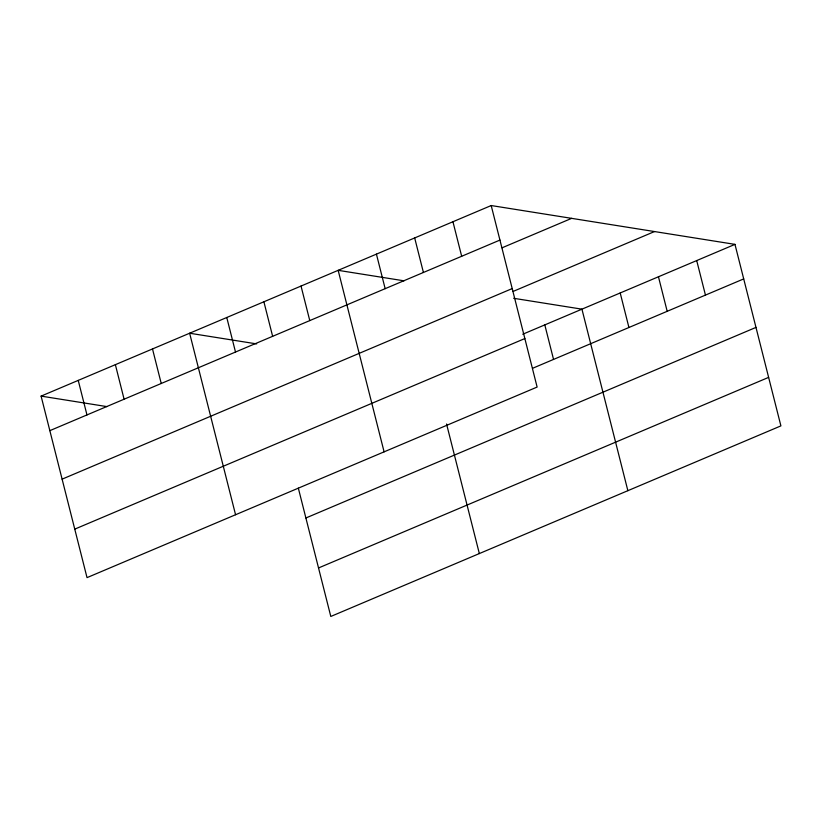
<?xml version="1.0" encoding="UTF-8"?>
<svg xmlns="http://www.w3.org/2000/svg" width="822" height="822" viewBox="0 0 822 822"><rect width="100%" height="100%" fill="white"/><g stroke="black" fill="none" stroke-linecap="round" stroke-linejoin="round"><path stroke-width="1.23" d="M491.196 205.541L537.126 387.059L87.029 577.63L41.1 396.112L491.196 205.541L734.971 244.37L780.9 425.888L330.804 616.459L298.335 488.134M49.834 430.656L499.94 240.075M502.078 247.802L571.639 218.354M62.112 479.154L512.209 288.573M513.082 291.44L654.528 231.547M522.751 334.225L734.971 244.37M74.761 529.132L524.857 338.551M532.656 368.266L743.705 278.905M305.887 517.983L755.983 327.403M318.525 567.961L768.621 377.38M403.982 280.816L338.161 270.335L384.1 451.853M513.678 298.294L581.935 309.164L627.864 490.683M256.67 343.904L189.635 333.229L235.565 514.747M41.1 396.112L106.922 406.602M696.707 260.564L705.451 295.098M658.453 276.767L667.187 311.302M620.199 292.961L628.933 327.495M544.801 324.885L553.545 359.42M452.943 221.735L461.676 256.269M414.678 237.938L423.422 272.472M446.552 423.998L479.339 553.576M376.425 254.132L385.158 288.666M301.027 286.056L309.771 320.59M263.893 301.777L272.637 336.311M226.769 317.498L235.503 352.042M152.502 348.949L161.235 383.484M115.368 364.67L124.101 399.204M78.234 380.391L86.968 414.925"/></g></svg>
